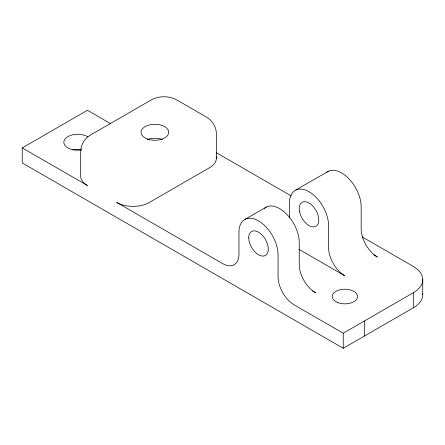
<?xml version="1.0" encoding="UTF-8"?>
<svg xmlns="http://www.w3.org/2000/svg" width="445" height="445" viewBox="0 0 445 445"><rect width="100%" height="100%" fill="white"/><g stroke="black" fill="none" stroke-linecap="round" stroke-linejoin="round"><path stroke-width="0.67" d="M422.683 293.433A32.263 18.623 0 0 1 413.299 307.818L343.234 348.268L22.25 162.948L22.25 147.896L87.426 110.265L110.677 123.688M245.273 219.224L266.455 206.992M295.786 190.06L328.371 171.242M216.098 156.162A23.045 13.306 0 0 1 209.634 167.654L149.342 202.458A23.045 13.306 0 0 1 116.757 202.458L222.667 263.607A23.045 13.306 60 0 0 238.965 254.201L238.965 232.184A27.646 15.959 60 0 1 258.512 220.898A27.646 15.959 60 0 1 278.058 254.757L278.058 276.773A23.045 13.306 60 0 0 294.351 304.992L343.234 333.216L413.299 292.766A32.263 18.623 0 0 0 413.299 266.421L362.236 236.94M216.242 152.652L291.341 196.011M373.872 254.946L377.455 257.015A23.045 13.306 60 0 1 361.162 228.797L361.162 206.78A27.646 15.959 60 0 0 348.34 178.184A27.646 15.959 60 0 0 326.691 172.293M298.868 249.272L344.864 275.833A23.045 13.306 60 0 1 328.571 247.609L328.571 225.593A27.646 15.959 60 0 0 309.025 191.739A27.646 15.959 60 0 0 289.473 203.026L289.473 218.156M312.551 291.041L315.538 292.766A23.045 13.306 60 0 1 299.24 264.541L299.24 242.531A27.646 15.959 60 0 0 286.04 213.556A27.646 15.959 60 0 0 264.269 208.471M22.25 147.896L87.426 185.526A23.045 13.306 0 0 1 80.678 176.12L80.678 151.662C80.712 144.736 84.811 138.273 90.769 134.868L151.055 100.058C158.96 95.647 169.061 95.647 176.965 100.058L206.291 116.996C212.254 120.395 216.348 126.864 216.381 133.784L216.381 158.248M422.75 279.594L422.75 294.646M413.299 292.766L413.299 307.818M364.416 320.984L364.416 336.036M343.234 333.216L343.234 348.268M81.418 149.932A13.828 7.982 0 0 1 65.092 145.593A13.828 7.982 0 0 1 69.987 135.608A13.828 7.982 0 0 1 87.832 136.854M72.769 149.837A13.828 7.982 0 0 1 81.418 149.626M147.384 139.496A13.828 7.982 0 0 1 162.381 139.496M248.744 237.352L248.733 237.83A13.828 7.982 60 0 0 263.279 256.081A13.828 7.982 60 0 0 263.635 236.818A13.828 7.982 60 0 0 248.744 237.352M337.41 302.444A12.671 7.315 0 0 0 357.48 297.31A12.671 7.315 0 0 0 339.735 289.845A12.671 7.315 0 0 0 337.41 302.444M147.718 139.107A13.828 7.982 0 0 0 168.705 132.449A13.828 7.982 0 0 0 148.23 125.284A13.828 7.982 0 0 0 147.718 139.107M299.53 211.52A13.828 7.982 60 0 0 315.789 226.366A13.828 7.982 60 0 0 311.756 205.045A13.828 7.982 60 0 0 299.53 211.52"/></g></svg>
